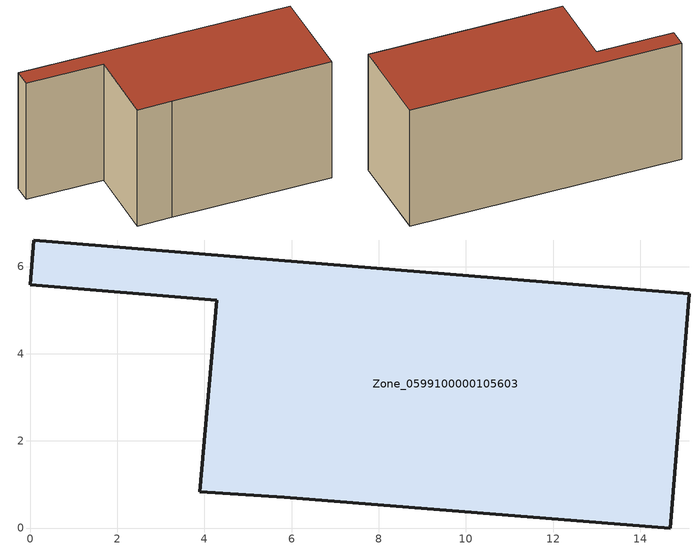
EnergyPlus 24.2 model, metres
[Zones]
Zone_0599100000105603
 floor ground (C_G): 0.08,6.61 15.13,5.38 14.69,0 5.83,0.71 3.9,0.84 4.29,5.23 0,5.58 z0.35
 wall outside (C_F): 15.13,5.38 0.08,6.61 0,5.58 4.29,5.23 3.9,0.84 5.83,0.71 14.69,0 15.13,5.38 z0.35:7.58
 roof outside (C_R): 14.69,0 15.13,5.38 0.08,6.61 0,5.58 4.29,5.23 3.9,0.84 5.83,0.71 z7.58
[BUILDING]
Pand.0599100000105603: North Axis=0; Terrain=City; Loads Convergence Tolerance Value=0.04; Temperature Convergence Tolerance Value=0.4; Solar Distribution=FullExterior; Maximum Number of Warmup Days=25; Minimum Number of Warmup Days=1
[Site:Location]
Rotterdam.The.Hague.AP_ZH_NLD Design_Conditions: Latitude=51.96; Longitude=4.45; Time Zone=1; Elevation=-4.5
[SITE:GROUNDTEMPERATURE:BUILDINGSURFACE]
18, 18, 18, 18, 18, 18, 18, 18, 18, 18, 18, 18
[MATERIAL] Thermal Absorptance=0.9; Solar Absorptance=0.7; Visible Absorptance=0.7
Name | Roughness | Thickness | Conductivity | Density | Specific Heat
G.TI.1975-1991 | MediumSmooth | 0.15 | 0.288461 | 540 | 1210
F.TI.1975-1991 | Rough | 0.3 | 0.230769 | 1920 | 840
R.TI.1975-1991 | MediumRough | 0.2 | 0.153846 | 1500 | 1000
[CONSTRUCTION]
C_G: G.TI.1975-1991
C_F: F.TI.1975-1991
C_R: R.TI.1975-1991
[ZONE]
Zone_0599100000105603: Type=1; Multiplier=1; Ceiling Height=Autocalculate; Volume=Autocalculate; Floor Area=autocalculate; Part of Total Floor Area=Yes
[ZONEINFILTRATION:DESIGNFLOWRATE]
Infil_Zone_0599100000105603: Zone or ZoneList or Space or SpaceList=Zone_0599100000105603; Schedule=AlwaysOn; Design Flow Rate Calculation Method=Flow/Area; Flow Rate per Floor Area=0.003; Constant Term Coefficient=1; Temperature Term Coefficient=0; Velocity Term Coefficient=0; Velocity Squared Term Coefficient=0
[HVACTEMPLATE:ZONE:IDEALLOADSAIRSYSTEM]
Zone_0599100000105603: Maximum Heating Supply Air Temperature=50; Minimum Cooling Supply Air Temperature=13; Maximum Heating Supply Air Humidity Ratio=0.0156; Minimum Cooling Supply Air Humidity Ratio=0.0077; Heating Limit=NoLimit; Cooling Limit=NoLimit; Dehumidification Control Type=ConstantSensibleHeatRatio; Cooling Sensible Heat Ratio=0.7; Dehumidification Setpoint=60; Humidification Control Type=None; Humidification Setpoint=30; Outdoor Air Method=None; Outdoor Air Flow Rate per Person=0.00944; Outdoor Air Flow Rate per Zone Floor Area=0; Outdoor Air Flow Rate per Zone=0; Demand Controlled Ventilation Type=None; Outdoor Air Economizer Type=NoEconomizer; Heat Recovery Type=None; Sensible Heat Recovery Effectiveness=0.7; Latent Heat Recovery Effectiveness=0.65
[ZONECONTROL:THERMOSTAT]
ThermostatControl_Zone_0599100000105603: Zone or ZoneList=Zone_0599100000105603; Control Type Schedule=DualSetpointControlType; Control 1=Thermostat_Zone_0599100000105603; Temperature Difference Between Cutout And Setpoint=0
[THERMOSTATSETPOINT:DUALSETPOINT]
Thermostat_Zone_0599100000105603: Heating Setpoint Temperature Schedule=HeatingSetpoint_Zone_0599100000105603; Cooling Setpoint Temperature Schedule=CoolingSetpoint_Zone_0599100000105603
[SCHEDULE:COMPACT]
HeatingSetpoint_Zone_0599100000105603: Through: 12/31, For: AllDays, Until: 24:00, 21
CoolingSetpoint_Zone_0599100000105603: Through: 12/31, For: AllDays, Until: 24:00, 24
DualSetpointControlType: Through: 12/31, For: AllDays, Until: 24:00, 4
AlwaysOn: Through: 12/31, For: AllDays, Until: 24:00, 1
